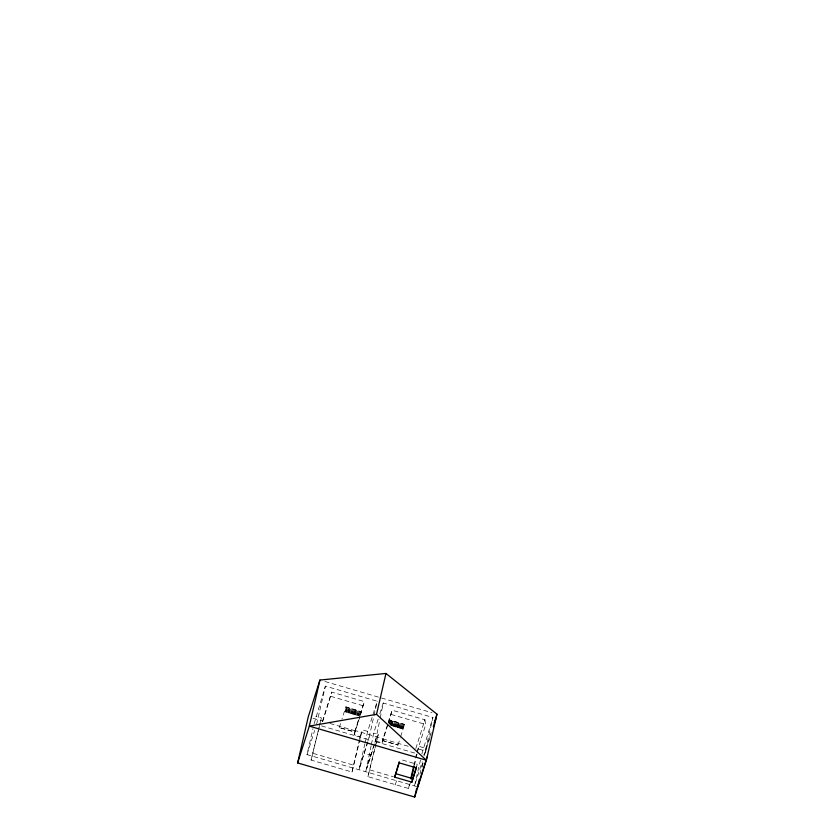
<?xml version="1.0" encoding="UTF-8"?>
<svg xmlns="http://www.w3.org/2000/svg" width="839" height="839" viewBox="0 0 839 839"><rect width="100%" height="100%" fill="white"/><g stroke="black" fill="none" stroke-linecap="round" stroke-linejoin="round"><path stroke-width="0.63" stroke-dasharray="4.2 3.15" d="M371.132 745.745L365.752 771.733L375.379 741.603L379.92 719.38M371.383 744.487L373.701 733.15L378.284 718.677M380.182 718.121L383.255 703.009L432.903 717.471L424.324 755.194L422.153 754.565M367.818 742.127L359.05 769.783L364.86 743.92M365.133 742.662L367.66 731.388L377.225 701.247L325.396 686.134L314.122 723.7M321.515 725.913L368.615 739.631L377.225 701.247M416.574 786.542L307.001 754.607L312.989 728.651M316.565 724.466L325.396 686.134M367.66 731.388L362.312 729.825L352.013 772.006L311.101 760.082L321.4 717.911L315.831 716.286M311.101 760.082L321.4 717.911M322.491 721.278L331.73 692.102L364.325 701.603L360.298 715.457M322.721 721.634L331.73 692.102M359.606 739.044L360.193 736.506L354.173 734.754L354.782 732.101L339.292 727.591L354.855 731.797L358.589 719.684M345.836 706.878L361.263 711.703L345.836 706.878L342.029 718.876M345.049 711.881L346.476 707.319L345.49 712.007M346.843 707.749L345.563 711.703M345.941 712.143L347.797 707.707L346.381 712.269M346.853 712.405L348.709 707.969L348.195 708.147M347.734 712.668L349.16 708.106L348.175 712.793M349.527 708.536L348.248 712.489M348.625 712.919L350.492 708.494L349.066 713.056M349.506 713.181L351.373 708.745L350.859 708.924M350.398 713.444L352.265 709.007L350.838 713.57M351.289 713.695L353.146 709.27L351.73 713.832M352.17 713.958L354.037 709.521L352.621 714.083M353.062 714.22L354.928 709.784L353.502 714.346M353.953 714.471L355.369 709.909L354.394 714.608M355.746 710.35L354.467 714.304M354.834 714.734L356.701 710.297L355.275 714.859M355.726 714.996L357.592 710.56L357.078 710.738M356.606 715.248L358.473 710.822L357.057 715.384M357.571 715.206L359.365 711.073L357.938 715.636M361.137 711.587L359.344 715.719M352.013 772.006L359.312 740.313M410.649 781.801L408.53 788.482L367.922 776.641L378.221 734.461L373.701 733.15M367.922 776.641L375.882 744.613M376.176 743.344L378.221 734.461M382.5 740.533L397.99 745.042L382.5 740.533L392.086 710.203L424.922 719.768L423.947 723.984M376.103 741.141L382.081 742.882L383.056 738.677L355.149 730.538M388.363 723.082L392.086 710.203M389.034 723.889L390.114 720.386L389.097 723.585M390.387 724.288L391.467 720.785L390.114 725.043M391.446 725.431L392.799 721.173L391.005 725.305M392.715 726.123L394.571 721.687L393.155 726.249M393.596 726.385L395.463 721.949L394.036 726.511M394.487 726.637L396.354 722.211L394.928 726.773M395.368 726.899L397.235 722.463L395.819 727.025M396.26 727.161L398.126 722.725L397.613 722.903M397.151 727.413L398.567 722.851L397.592 727.549M398.032 727.675L399.899 723.239L398.483 727.801M398.945 723.291L397.665 727.245M398.924 727.937L400.79 723.501L399.364 728.063M399.815 728.189L401.671 723.763L400.255 728.325M400.696 728.451L402.563 724.015L401.136 728.577M401.587 728.713L403.454 724.277L402.028 728.839M402.468 728.965L404.335 724.539M404.461 724.644L389.034 719.82L404.534 724.34L403.821 724.707M408.53 788.482L409.694 783.406M413.784 765.661L415.242 759.316M415.536 758.047L416.417 754.251M414.445 765.315L415.903 758.98M416.196 757.711L417.077 753.904M417.361 752.635L418.829 746.301L426.443 748.524L424.733 755.939M416.396 767.863L417.214 764.339L400.014 759.326M420.486 759.977L414.508 785.944L422.153 761.822M421.912 753.8L432.903 717.471M419.94 774.219L422.866 761.539M422.174 767.066L423.59 760.879M307.001 754.607L314.646 730.496M339.292 727.591L341.651 720.082M358.389 715.772L359.805 711.199L358.903 715.594M360.057 715.09L364.325 701.603M354.782 732.101L359.732 716.496M360.12 715.3L361.326 711.388M354.173 734.754L359.91 716.663M360.193 736.506L362.312 729.825M359.816 766.468L367.461 742.347M367.839 741.141L369.37 736.327M379.815 713.853L383.255 703.009M376.145 738.299L366.517 768.419L371.782 752.038L371.016 755.352L364.252 753.38M382.081 742.882L387.975 724.319M388.929 722.694L389.674 720.261L390.041 720.691M389.474 724.015L391.005 720.649L389.915 724.151M390.565 725.169L391.907 720.911L391.394 721.089M391.268 724.539L392.358 721.047L392.725 721.477M397.99 745.042L400.266 737.848M400.654 736.642L404.534 724.34M395.211 784.947L397.329 778.277M415.829 748.482L424.922 719.768M417.056 751.87L425.74 724.508L424.87 720.009M431.141 732.573L425.3 750.989L415.892 748.241M424.324 755.194L431.036 734.052M324.966 681.52L431.938 712.699M330.755 696.318L363.36 705.819M391.11 714.409L425.74 724.508M402.542 728.661L403.108 728.829M313.02 718.257L322.554 721.037M330.01 723.48L355.086 730.779M382.993 738.918L408.541 746.364M375.379 741.603L416.574 753.611M313.22 753.412L354.131 765.336M370.041 769.971L393.418 776.778M391.897 725.557C393.795 717.23 394.372 723.711 391.897 725.557"/><path stroke-width="1.26" d="M297.635 762.934L308.259 716.873L319.932 680.051L385.961 673.455L436.972 714.167L426.359 760.228L414.676 797.05L297.635 762.934L309.318 726.113L319.932 680.051M376.533 714.335L309.318 726.113L426.359 760.228L376.533 714.335L385.961 673.455M394.676 777.145L399.207 762.861L416.396 767.863L411.865 782.147L394.676 777.145L399.259 761.707M410.858 778.34L413.491 766.93M411.225 779.263L414.151 766.584M411.865 782.147L416.459 766.72M414.676 797.05L416.721 788.178M419.322 779.431L417.612 786.846L427.177 756.705M434.256 722.757L436.972 714.167M433.333 726.815L436.007 718.373M395.484 773.61L412.683 778.623"/></g></svg>
